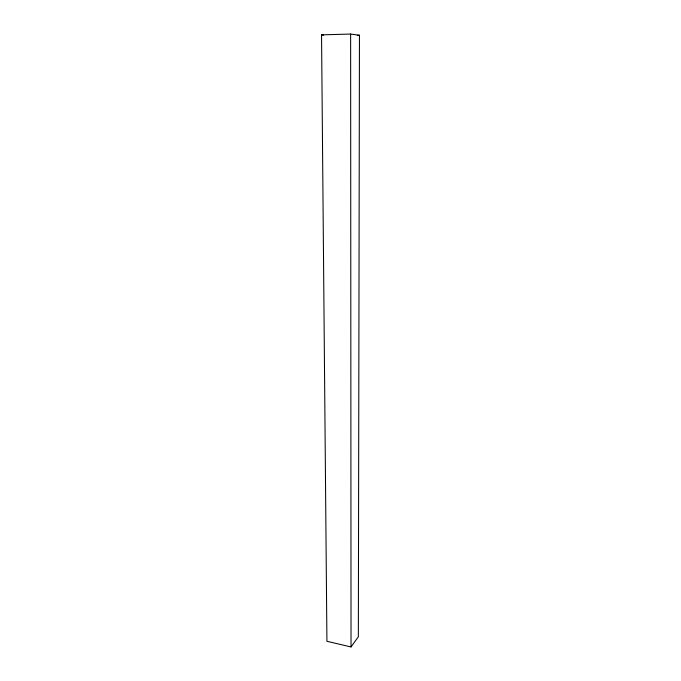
<?xml version="1.0" encoding="UTF-8"?>
<svg xmlns="http://www.w3.org/2000/svg" width="681" height="681" viewBox="0 0 681 681"><rect width="100%" height="100%" fill="white"/><g stroke="black" fill="none" stroke-linecap="round" stroke-linejoin="round"><path stroke-width="1.02" d="M359.457 35.276L358.351 636.761L351.03 646.95L326.923 641.289L321.543 34.867L350.63 34.05L359.457 35.276L357.346 35.335M321.543 34.867L323.62 35.131M350.63 34.05L351.03 646.95"/></g></svg>
